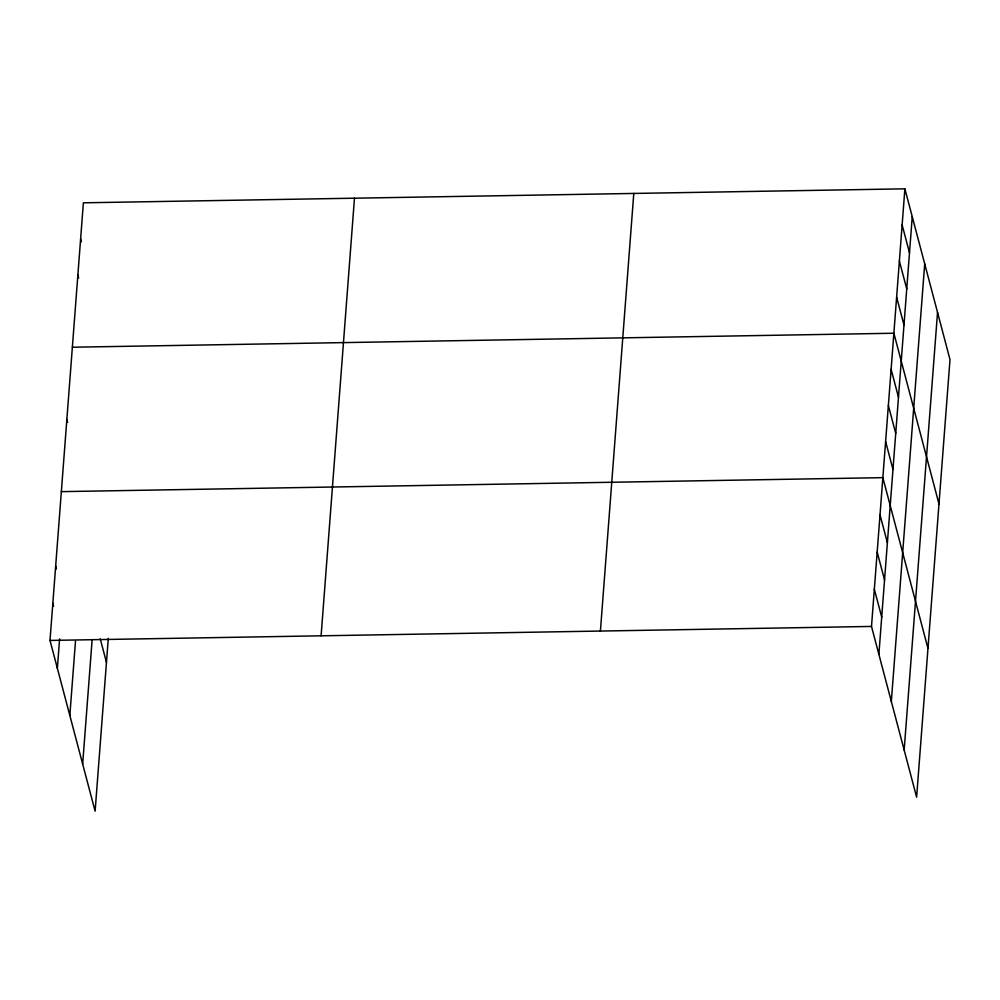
<?xml version="1.0" encoding="UTF-8"?>
<svg xmlns="http://www.w3.org/2000/svg" width="1000" height="1000" viewBox="0 0 1000 1000"><rect width="100%" height="100%" fill="white"/><g stroke="black" fill="none" stroke-linecap="round" stroke-linejoin="round"><path stroke-width="1.5" d="M108.3 638.312L95.113 811.175L50 640.425L83.375 202.812L904.887 188.825L950 359.575L916.625 797.188L871.5 626.438L904.887 188.825M57.362 668.312L59.612 638.862M69.825 715.45L75.5 641.062M82.662 764.025L92.112 640.037M321.1 635.812L354.475 198.2M600.413 631.05L633.787 193.438M878.875 654.312L912.25 216.7M891.325 701.462L924.712 263.85M904.163 750.037L937.537 312.425M72.362 347.225L893.875 333.237L938.988 503.988M61.35 491.637L882.85 477.65L927.962 648.4M50 640.425L871.5 626.438M902.138 224.925L909.5 252.812M899.375 261.038L906.75 288.913M896.625 297.137L903.988 325.012M891.112 369.338L898.487 397.225M888.363 405.45L895.725 433.325M885.612 441.55L892.975 469.425M880.013 514.85L887.387 542.725M877.175 552.05L884.55 579.925M874.338 589.237L881.712 617.125M80.625 238.912L81.4 241.85M77.875 275.025L78.65 277.95M66.862 419.438L67.638 422.362M100.237 638.812L106.463 662.387M55.675 566.038L56.45 568.975M52.838 603.237L53.612 606.163"/></g></svg>
